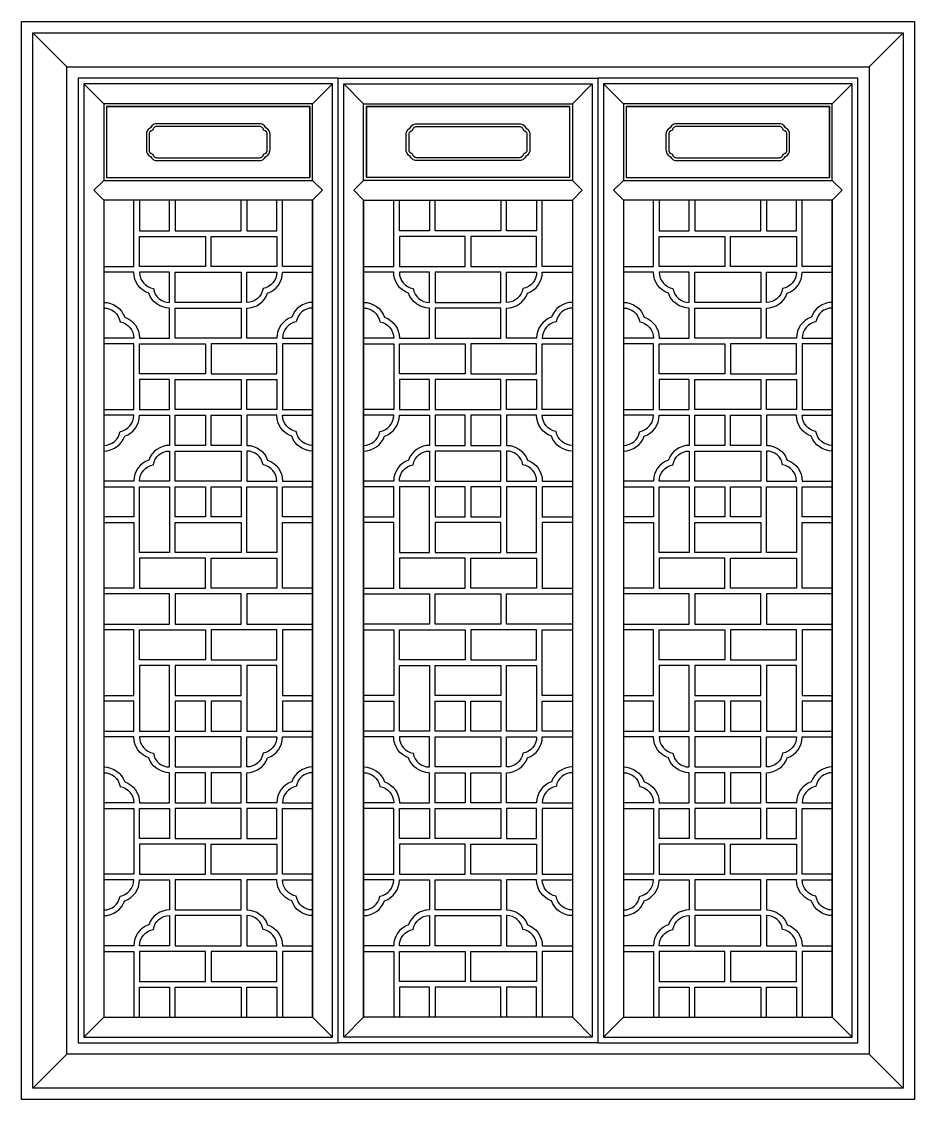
# Model space of a CAD drawing. Header units: metres. Extents: x 1056 to 2944, y 3750 to 6030.
import ezdxf

# ---------------------------------------------------------------- set-up
doc = ezdxf.new("R2010")
doc.units = ezdxf.units.M
for name, color, linetype in [('3', 3, 'Continuous'), ('4', 4, 'Continuous'), ('7', 7, 'Continuous')]:
    doc.layers.add(name, color=color, linetype=linetype)

# ---------------------------------------------------------------- blocks, each defined once
blk = doc.blocks.new('窗-034')
at = {"layer": '3'}
for p, q in [((20, 1880), (80, 1820)), ((1554, 1880), (1494, 1820)), ((110, 1790), (145, 1755)), ((513, 1755), (548, 1790)), ((603, 1755), (568, 1790)), ((1006, 1790), (971, 1755)), ((1026, 1790), (1061, 1755)), ((1429, 1755), (1464, 1790)), ((150, 1750), (150, 1625)), ((508, 1750), (508, 1625)), ((608, 1750), (608, 1625)), ((966, 1750), (966, 1625)), ((1066, 1750), (1066, 1625)), ((1424, 1750), (1424, 1625)), ((145, 1620), (127.5, 1602.5)), ((513, 1620), (530.5, 1602.5)), ((603, 1620), (585.5, 1602.5)), ((971, 1620), (988.5, 1602.5)), ((1061, 1620), (1043.5, 1602.5)), ((1429, 1620), (1446.5, 1602.5)), ((127.5, 1602.5), (145, 1585)), ((513, 1585), (530.5, 1602.5)), ((603, 1585), (585.5, 1602.5)), ((988.5, 1602.5), (971, 1585)), ((1043.5, 1602.5), (1061, 1585)), ((1429, 1585), (1446.5, 1602.5)), ((513, 1585), (513, 145)), ((603, 1585), (603, 145)), ((1429, 1585), (1429, 145)), ((145, 145), (110, 110)), ((513, 145), (548, 110)), ((603, 145), (568, 110)), ((971, 145), (1006, 110)), ((1061, 145), (1026, 110)), ((1429, 145), (1464, 110)), ((80, 80), (20, 20)), ((1494, 80), (1554, 20))]:
    blk.add_line(p, q, dxfattribs=at)
for points in [[(20, 1880), (1554, 1880), (1554, 20), (20, 20)], [(80, 1820), (1494, 1820), (1494, 80), (80, 80)], [(208, 1468), (208, 1521), (324, 1521), (324, 1468)], [(334, 1468), (334, 1521), (450, 1521), (450, 1468)], [(782, 1468), (782, 1521), (666, 1521), (666, 1468)], [(908, 1468), (908, 1521), (792, 1521), (792, 1468)], [(1124, 1468), (1124, 1521), (1240, 1521), (1240, 1468)], [(1250, 1468), (1250, 1521), (1366, 1521), (1366, 1468)], [(387, 1405), (271, 1405), (271, 1458), (387, 1458)], [(729, 1405), (845, 1405), (845, 1458), (729, 1458)], [(1303, 1405), (1187, 1405), (1187, 1458), (1303, 1458)], [(271, 1342), (271, 1395), (387, 1395), (387, 1342)], [(845, 1342), (845, 1395), (729, 1395), (729, 1342)], [(1187, 1342), (1187, 1395), (1303, 1395), (1303, 1342)], [(208, 1279), (208, 1332), (324, 1332), (324, 1279)], [(450, 1332), (334, 1332), (334, 1279), (450, 1279)], [(666, 1332), (782, 1332), (782, 1279), (666, 1279)], [(908, 1279), (908, 1332), (792, 1332), (792, 1279)], [(1124, 1279), (1124, 1332), (1240, 1332), (1240, 1279)], [(1366, 1332), (1250, 1332), (1250, 1279), (1366, 1279)], [(208, 1269), (208, 1216), (261, 1216), (261, 1269)], [(271, 1216), (271, 1269), (387, 1269), (387, 1216)], [(397, 1216), (397, 1269), (450, 1269), (450, 1216)], [(719, 1216), (719, 1269), (666, 1269), (666, 1216)], [(845, 1216), (845, 1269), (729, 1269), (729, 1216)], [(908, 1269), (908, 1216), (855, 1216), (855, 1269)], [(1124, 1269), (1124, 1216), (1177, 1216), (1177, 1269)], [(1187, 1216), (1187, 1269), (1303, 1269), (1303, 1216)], [(1313, 1216), (1313, 1269), (1366, 1269), (1366, 1216)], [(271, 1153), (271, 1206), (324, 1206), (324, 1153)], [(334, 1153), (334, 1206), (387, 1206), (387, 1153)], [(782, 1153), (782, 1206), (729, 1206), (729, 1153)], [(845, 1153), (845, 1206), (792, 1206), (792, 1153)], [(1187, 1153), (1187, 1206), (1240, 1206), (1240, 1153)], [(1250, 1153), (1250, 1206), (1303, 1206), (1303, 1153)], [(271, 1090), (271, 1143), (387, 1143), (387, 1090)], [(845, 1090), (845, 1143), (729, 1143), (729, 1090)], [(1187, 1090), (1187, 1143), (1303, 1143), (1303, 1090)], [(208, 964), (208, 1080), (261, 1080), (261, 964)], [(271, 1027), (271, 1080), (324, 1080), (324, 1027)], [(334, 1080), (387, 1080), (387, 1027), (334, 1027)], [(397, 964), (397, 1080), (450, 1080), (450, 964)], [(719, 964), (719, 1080), (666, 1080), (666, 964)], [(782, 1080), (729, 1080), (729, 1027), (782, 1027)], [(845, 1027), (845, 1080), (792, 1080), (792, 1027)], [(908, 964), (908, 1080), (855, 1080), (855, 964)], [(1124, 964), (1124, 1080), (1177, 1080), (1177, 964)], [(1187, 1027), (1187, 1080), (1240, 1080), (1240, 1027)], [(1250, 1080), (1303, 1080), (1303, 1027), (1250, 1027)], [(1313, 964), (1313, 1080), (1366, 1080), (1366, 964)], [(271, 964), (271, 1017), (387, 1017), (387, 964)], [(845, 964), (845, 1017), (729, 1017), (729, 964)], [(1187, 964), (1187, 1017), (1303, 1017), (1303, 964)], [(208, 954), (208, 901), (324, 901), (324, 954)], [(334, 901), (334, 954), (450, 954), (450, 901)], [(782, 901), (782, 954), (666, 954), (666, 901)], [(908, 954), (908, 901), (792, 901), (792, 954)], [(1124, 954), (1124, 901), (1240, 901), (1240, 954)], [(1250, 901), (1250, 954), (1366, 954), (1366, 901)], [(271, 891), (271, 838), (387, 838), (387, 891)], [(845, 891), (845, 838), (729, 838), (729, 891)], [(1187, 891), (1187, 838), (1303, 838), (1303, 891)], [(208, 775), (208, 828), (324, 828), (324, 775)], [(334, 828), (334, 775), (450, 775), (450, 828)], [(782, 828), (782, 775), (666, 775), (666, 828)], [(908, 775), (908, 828), (792, 828), (792, 775)], [(1124, 775), (1124, 828), (1240, 828), (1240, 775)], [(1250, 828), (1250, 775), (1366, 775), (1366, 828)], [(208, 765), (208, 649), (261, 649), (261, 765)], [(271, 765), (271, 712), (387, 712), (387, 765)], [(397, 765), (397, 649), (450, 649), (450, 765)], [(719, 765), (719, 649), (666, 649), (666, 765)], [(845, 765), (845, 712), (729, 712), (729, 765)], [(908, 765), (908, 649), (855, 649), (855, 765)], [(1124, 765), (1124, 649), (1177, 649), (1177, 765)], [(1187, 765), (1187, 712), (1303, 712), (1303, 765)], [(1313, 765), (1313, 649), (1366, 649), (1366, 765)], [(271, 702), (271, 649), (324, 649), (324, 702)], [(334, 649), (387, 649), (387, 702), (334, 702)], [(782, 649), (729, 649), (729, 702), (782, 702)], [(845, 702), (845, 649), (792, 649), (792, 702)], [(1187, 702), (1187, 649), (1240, 649), (1240, 702)], [(1250, 649), (1303, 649), (1303, 702), (1250, 702)], [(271, 639), (271, 586), (387, 586), (387, 639)], [(845, 639), (845, 586), (729, 586), (729, 639)], [(1187, 639), (1187, 586), (1303, 586), (1303, 639)], [(271, 576), (271, 523), (324, 523), (324, 576)], [(334, 576), (334, 523), (387, 523), (387, 576)], [(782, 576), (782, 523), (729, 523), (729, 576)], [(845, 576), (845, 523), (792, 523), (792, 576)], [(1187, 576), (1187, 523), (1240, 523), (1240, 576)], [(1250, 576), (1250, 523), (1303, 523), (1303, 576)], [(208, 460), (208, 513), (261, 513), (261, 460)], [(271, 513), (271, 460), (387, 460), (387, 513)], [(397, 513), (397, 460), (450, 460), (450, 513)], [(719, 513), (719, 460), (666, 460), (666, 513)], [(845, 513), (845, 460), (729, 460), (729, 513)], [(908, 460), (908, 513), (855, 513), (855, 460)], [(1124, 460), (1124, 513), (1177, 513), (1177, 460)], [(1187, 513), (1187, 460), (1303, 460), (1303, 513)], [(1313, 513), (1313, 460), (1366, 460), (1366, 513)], [(208, 450), (208, 397), (324, 397), (324, 450)], [(450, 397), (334, 397), (334, 450), (450, 450)], [(666, 397), (782, 397), (782, 450), (666, 450)], [(908, 450), (908, 397), (792, 397), (792, 450)], [(1124, 450), (1124, 397), (1240, 397), (1240, 450)], [(1366, 397), (1250, 397), (1250, 450), (1366, 450)], [(271, 387), (271, 334), (387, 334), (387, 387)], [(845, 387), (845, 334), (729, 334), (729, 387)], [(1187, 387), (1187, 334), (1303, 334), (1303, 387)], [(387, 324), (271, 324), (271, 271), (387, 271)], [(729, 324), (845, 324), (845, 271), (729, 271)], [(1303, 324), (1187, 324), (1187, 271), (1303, 271)], [(208, 261), (208, 208), (324, 208), (324, 261)], [(334, 261), (334, 208), (450, 208), (450, 261)], [(782, 261), (782, 208), (666, 208), (666, 261)], [(908, 261), (908, 208), (792, 208), (792, 261)], [(1124, 261), (1124, 208), (1240, 208), (1240, 261)], [(1250, 261), (1250, 208), (1366, 208), (1366, 261)]]:
    blk.add_lwpolyline(points, close=True, dxfattribs=at)
for points in [[(150, 1750), (150, 1625), (508, 1625), (508, 1750), (150, 1750), (508, 1750)], [(966, 1750), (966, 1625), (608, 1625), (608, 1750), (966, 1750), (608, 1750)], [(1066, 1750), (1066, 1625), (1424, 1625), (1424, 1750), (1066, 1750), (1424, 1750)], [(145, 1468), (198, 1468), (198, 1584)], [(208, 1584), (208, 1531), (261, 1531), (261, 1584)], [(271, 1584), (271, 1531), (387, 1531), (387, 1584)], [(397, 1584), (397, 1531), (450, 1531), (450, 1584)], [(513, 1468), (460, 1468), (460, 1584)], [(603, 1468), (656, 1468), (656, 1584)], [(719, 1584), (719, 1531), (666, 1531), (666, 1584)], [(845, 1584), (845, 1531), (729, 1531), (729, 1584)], [(908, 1584), (908, 1531), (855, 1531), (855, 1584)], [(971, 1468), (918, 1468), (918, 1584)], [(1061, 1468), (1114, 1468), (1114, 1584)], [(1124, 1584), (1124, 1531), (1177, 1531), (1177, 1584)], [(1187, 1584), (1187, 1531), (1303, 1531), (1303, 1584)], [(1313, 1584), (1313, 1531), (1366, 1531), (1366, 1584)], [(1429, 1468), (1376, 1468), (1376, 1584)], [(145, 1216), (198, 1216), (198, 1332), (145, 1332)], [(513, 1332), (460, 1332), (460, 1216), (513, 1216)], [(603, 1332), (656, 1332), (656, 1216), (603, 1216)], [(971, 1216), (918, 1216), (918, 1332), (971, 1332)], [(1061, 1216), (1114, 1216), (1114, 1332), (1061, 1332)], [(1429, 1332), (1376, 1332), (1376, 1216), (1429, 1216)], [(145, 1080), (198, 1080), (198, 1027), (145, 1027)], [(513, 1027), (460, 1027), (460, 1080), (513, 1080)], [(603, 1027), (656, 1027), (656, 1080), (603, 1080)], [(971, 1080), (918, 1080), (918, 1027), (971, 1027)], [(1061, 1080), (1114, 1080), (1114, 1027), (1061, 1027)], [(1429, 1027), (1376, 1027), (1376, 1080), (1429, 1080)], [(145, 1017), (198, 1017), (198, 901), (145, 901)], [(513, 901), (460, 901), (460, 1017), (513, 1017)], [(603, 901), (656, 901), (656, 1017), (603, 1017)], [(971, 1017), (918, 1017), (918, 901), (971, 901)], [(1061, 1017), (1114, 1017), (1114, 901), (1061, 901)], [(1429, 901), (1376, 901), (1376, 1017), (1429, 1017)], [(145, 838), (261, 838), (261, 891), (145, 891)], [(513, 891), (397, 891), (397, 838), (513, 838)], [(603, 891), (719, 891), (719, 838), (603, 838)], [(971, 838), (855, 838), (855, 891), (971, 891)], [(1061, 838), (1177, 838), (1177, 891), (1061, 891)], [(1429, 891), (1313, 891), (1313, 838), (1429, 838)], [(145, 712), (198, 712), (198, 828), (145, 828)], [(513, 828), (460, 828), (460, 712), (513, 712)], [(603, 828), (656, 828), (656, 712), (603, 712)], [(971, 712), (918, 712), (918, 828), (971, 828)], [(1061, 712), (1114, 712), (1114, 828), (1061, 828)], [(1429, 828), (1376, 828), (1376, 712), (1429, 712)], [(145, 649), (198, 649), (198, 702), (145, 702)], [(513, 702), (460, 702), (460, 649), (513, 649)], [(603, 702), (656, 702), (656, 649), (603, 649)], [(971, 649), (918, 649), (918, 702), (971, 702)], [(1061, 649), (1114, 649), (1114, 702), (1061, 702)], [(1429, 702), (1376, 702), (1376, 649), (1429, 649)], [(145, 513), (198, 513), (198, 397), (145, 397)], [(513, 397), (460, 397), (460, 513), (513, 513)], [(603, 397), (656, 397), (656, 513), (603, 513)], [(971, 513), (918, 513), (918, 397), (971, 397)], [(1061, 513), (1114, 513), (1114, 397), (1061, 397)], [(1429, 397), (1376, 397), (1376, 513), (1429, 513)], [(145, 261), (198, 261), (198, 145)], [(513, 261), (460, 261), (460, 145)], [(603, 261), (656, 261), (656, 145)], [(971, 261), (918, 261), (918, 145)], [(1061, 261), (1114, 261), (1114, 145)], [(1429, 261), (1376, 261), (1376, 145)], [(208, 145), (208, 198), (261, 198), (261, 145)], [(271, 145), (271, 198), (387, 198), (387, 145)], [(397, 145), (397, 198), (450, 198), (450, 145)], [(719, 145), (719, 198), (666, 198), (666, 145)], [(845, 145), (845, 198), (729, 198), (729, 145)], [(908, 145), (908, 198), (855, 198), (855, 145)], [(1124, 145), (1124, 198), (1177, 198), (1177, 145)], [(1187, 145), (1187, 198), (1303, 198), (1303, 145)], [(1313, 145), (1313, 198), (1366, 198), (1366, 145)]]:
    blk.add_lwpolyline(points, dxfattribs=at)
for points in [[(240.38, 1655), (417.62, 1655, 0.34), (430.72, 1662.36, 0.32), (438, 1675.28), (438, 1699.72, 0.32), (430.72, 1712.64, 0.34), (417.62, 1720), (240.38, 1720, 0.34), (227.28, 1712.64, 0.32), (220, 1699.72), (220, 1675.28, 0.32), (227.28, 1662.36, 0.34)], [(240, 1660), (418, 1660, 0.42), (426.68, 1666.25, 0.4), (433, 1675), (433, 1700, 0.4), (426.68, 1708.75, 0.42), (418, 1715), (240, 1715, 0.42), (231.32, 1708.75, 0.4), (225, 1700), (225, 1675, 0.4), (231.32, 1666.25, 0.42)], [(875.62, 1655), (698.38, 1655, -0.34), (685.28, 1662.36, -0.32), (678, 1675.28), (678, 1699.72, -0.32), (685.28, 1712.64, -0.34), (698.38, 1720), (875.62, 1720, -0.34), (888.72, 1712.64, -0.32), (896, 1699.72), (896, 1675.28, -0.32), (888.72, 1662.36, -0.34)], [(876, 1660), (698, 1660, -0.42), (689.32, 1666.25, -0.4), (683, 1675), (683, 1700, -0.4), (689.32, 1708.75, -0.42), (698, 1715), (876, 1715, -0.42), (884.68, 1708.75, -0.4), (891, 1700), (891, 1675, -0.4), (884.68, 1666.25, -0.42)], [(1156.38, 1655), (1333.62, 1655, 0.34), (1346.72, 1662.36, 0.32), (1354, 1675.28), (1354, 1699.72, 0.32), (1346.72, 1712.64, 0.34), (1333.62, 1720), (1156.38, 1720, 0.34), (1143.28, 1712.64, 0.32), (1136, 1699.72), (1136, 1675.28, 0.32), (1143.28, 1662.36, 0.34)], [(1156, 1660), (1334, 1660, 0.42), (1342.68, 1666.25, 0.4), (1349, 1675), (1349, 1700, 0.4), (1342.68, 1708.75, 0.42), (1334, 1715), (1156, 1715, 0.42), (1147.32, 1708.75, 0.4), (1141, 1700), (1141, 1675, 0.4), (1147.32, 1666.25, 0.42)], [(261, 1458), (208, 1458, 0.37), (232.37, 1429.37, 0.37), (261, 1405)], [(397, 1458), (450, 1458, -0.37), (425.63, 1429.37, -0.37), (397, 1405)], [(719, 1458), (666, 1458, 0.37), (690.37, 1429.37, 0.37), (719, 1405)], [(855, 1458), (908, 1458, -0.37), (883.63, 1429.37, -0.37), (855, 1405)], [(1177, 1458), (1124, 1458, 0.37), (1148.37, 1429.37, 0.37), (1177, 1405)], [(1313, 1458), (1366, 1458, -0.37), (1341.63, 1429.37, -0.37), (1313, 1405)], [(261, 1090), (208, 1090, -0.37), (232.37, 1118.63, -0.37), (261, 1143)], [(397, 1090), (450, 1090, 0.37), (425.63, 1118.63, 0.37), (397, 1143)], [(719, 1090), (666, 1090, -0.37), (690.37, 1118.63, -0.37), (719, 1143)], [(855, 1090), (908, 1090, 0.37), (883.63, 1118.63, 0.37), (855, 1143)], [(1177, 1090), (1124, 1090, -0.37), (1148.37, 1118.63, -0.37), (1177, 1143)], [(1313, 1090), (1366, 1090, 0.37), (1341.63, 1118.63, 0.37), (1313, 1143)], [(261, 639), (208, 639, 0.37), (232.37, 610.37, 0.37), (261, 586)], [(397, 639), (450, 639, -0.37), (425.63, 610.37, -0.37), (397, 586)], [(719, 639), (666, 639, 0.37), (690.37, 610.37, 0.37), (719, 586)], [(855, 639), (908, 639, -0.37), (883.63, 610.37, -0.37), (855, 586)], [(1177, 639), (1124, 639, 0.37), (1148.37, 610.37, 0.37), (1177, 586)], [(1313, 639), (1366, 639, -0.37), (1341.63, 610.37, -0.37), (1313, 586)], [(261, 271), (208, 271, -0.37), (232.37, 299.63, -0.37), (261, 324)], [(397, 271), (450, 271, 0.37), (425.63, 299.63, 0.37), (397, 324)], [(719, 271), (666, 271, -0.37), (690.37, 299.63, -0.37), (719, 324)], [(855, 271), (908, 271, 0.37), (883.63, 299.63, 0.37), (855, 324)], [(1177, 271), (1124, 271, -0.37), (1148.37, 299.63, -0.37), (1177, 324)], [(1313, 271), (1366, 271, 0.37), (1341.63, 299.63, 0.37), (1313, 324)]]:
    blk.add_lwpolyline(points, format="xyb", close=True, dxfattribs=at)
for points in [[(145, 1405, -0.32), (181.83, 1378.83, -0.32), (208, 1342), (261, 1342), (261, 1395, -0.32), (224.17, 1421.17, -0.32), (198, 1458), (145, 1458)], [(513, 1405, 0.32), (476.17, 1378.83, 0.32), (450, 1342), (397, 1342), (397, 1395, 0.32), (433.83, 1421.17, 0.32), (460, 1458), (513, 1458)], [(603, 1405, -0.32), (639.83, 1378.83, -0.32), (666, 1342), (719, 1342), (719, 1395, -0.32), (682.17, 1421.17, -0.32), (656, 1458), (603, 1458)], [(971, 1405, 0.32), (934.17, 1378.83, 0.32), (908, 1342), (855, 1342), (855, 1395, 0.32), (891.83, 1421.17, 0.32), (918, 1458), (971, 1458)], [(1061, 1405, -0.32), (1097.83, 1378.83, -0.32), (1124, 1342), (1177, 1342), (1177, 1395, -0.32), (1140.17, 1421.17, -0.32), (1114, 1458), (1061, 1458)], [(1429, 1405, 0.32), (1392.17, 1378.83, 0.32), (1366, 1342), (1313, 1342), (1313, 1395, 0.32), (1349.83, 1421.17, 0.32), (1376, 1458), (1429, 1458)], [(145, 1395, -0.37), (173.63, 1370.63, -0.37), (198, 1342), (145, 1342)], [(513, 1395, 0.37), (484.37, 1370.63, 0.37), (460, 1342), (513, 1342)], [(603, 1395, -0.37), (631.63, 1370.63, -0.37), (656, 1342), (603, 1342)], [(971, 1395, 0.37), (942.37, 1370.63, 0.37), (918, 1342), (971, 1342)], [(1061, 1395, -0.37), (1089.63, 1370.63, -0.37), (1114, 1342), (1061, 1342)], [(1429, 1395, 0.37), (1400.37, 1370.63, 0.37), (1376, 1342), (1429, 1342)], [(145, 1143, 0.32), (181.83, 1169.17, 0.32), (208, 1206), (261, 1206), (261, 1153, 0.32), (224.17, 1126.83, 0.32), (198, 1090), (145, 1090)], [(145, 1153, 0.37), (173.63, 1177.37, 0.37), (198, 1206), (145, 1206)], [(513, 1143, -0.32), (476.17, 1169.17, -0.32), (450, 1206), (397, 1206), (397, 1153, -0.32), (433.83, 1126.83, -0.32), (460, 1090), (513, 1090)], [(513, 1153, -0.37), (484.37, 1177.37, -0.37), (460, 1206), (513, 1206)], [(603, 1143, 0.32), (639.83, 1169.17, 0.32), (666, 1206), (719, 1206), (719, 1153, 0.32), (682.17, 1126.83, 0.32), (656, 1090), (603, 1090)], [(603, 1153, 0.37), (631.63, 1177.37, 0.37), (656, 1206), (603, 1206)], [(971, 1143, -0.32), (934.17, 1169.17, -0.32), (908, 1206), (855, 1206), (855, 1153, -0.32), (891.83, 1126.83, -0.32), (918, 1090), (971, 1090)], [(971, 1153, -0.37), (942.37, 1177.37, -0.37), (918, 1206), (971, 1206)], [(1061, 1143, 0.32), (1097.83, 1169.17, 0.32), (1124, 1206), (1177, 1206), (1177, 1153, 0.32), (1140.17, 1126.83, 0.32), (1114, 1090), (1061, 1090)], [(1061, 1153, 0.37), (1089.63, 1177.37, 0.37), (1114, 1206), (1061, 1206)], [(1429, 1143, -0.32), (1392.17, 1169.17, -0.32), (1366, 1206), (1313, 1206), (1313, 1153, -0.32), (1349.83, 1126.83, -0.32), (1376, 1090), (1429, 1090)], [(1429, 1153, -0.37), (1400.37, 1177.37, -0.37), (1376, 1206), (1429, 1206)], [(145, 586, -0.32), (181.83, 559.83, -0.32), (208, 523), (261, 523), (261, 576, -0.32), (224.17, 602.17, -0.32), (198, 639), (145, 639)], [(513, 586, 0.32), (476.17, 559.83, 0.32), (450, 523), (397, 523), (397, 576, 0.32), (433.83, 602.17, 0.32), (460, 639), (513, 639)], [(603, 586, -0.32), (639.83, 559.83, -0.32), (666, 523), (719, 523), (719, 576, -0.32), (682.17, 602.17, -0.32), (656, 639), (603, 639)], [(971, 586, 0.32), (934.17, 559.83, 0.32), (908, 523), (855, 523), (855, 576, 0.32), (891.83, 602.17, 0.32), (918, 639), (971, 639)], [(1061, 586, -0.32), (1097.83, 559.83, -0.32), (1124, 523), (1177, 523), (1177, 576, -0.32), (1140.17, 602.17, -0.32), (1114, 639), (1061, 639)], [(1429, 586, 0.32), (1392.17, 559.83, 0.32), (1366, 523), (1313, 523), (1313, 576, 0.32), (1349.83, 602.17, 0.32), (1376, 639), (1429, 639)], [(145, 576, -0.37), (173.63, 551.63, -0.37), (198, 523), (145, 523)], [(513, 576, 0.37), (484.37, 551.63, 0.37), (460, 523), (513, 523)], [(603, 576, -0.37), (631.63, 551.63, -0.37), (656, 523), (603, 523)], [(971, 576, 0.37), (942.37, 551.63, 0.37), (918, 523), (971, 523)], [(1061, 576, -0.37), (1089.63, 551.63, -0.37), (1114, 523), (1061, 523)], [(1429, 576, 0.37), (1400.37, 551.63, 0.37), (1376, 523), (1429, 523)], [(145, 324, 0.32), (181.83, 350.17, 0.32), (208, 387), (261, 387), (261, 334, 0.32), (224.17, 307.83, 0.32), (198, 271), (145, 271)], [(145, 334, 0.37), (173.63, 358.37, 0.37), (198, 387), (145, 387)], [(513, 324, -0.32), (476.17, 350.17, -0.32), (450, 387), (397, 387), (397, 334, -0.32), (433.83, 307.83, -0.32), (460, 271), (513, 271)], [(513, 334, -0.37), (484.37, 358.37, -0.37), (460, 387), (513, 387)], [(603, 324, 0.32), (639.83, 350.17, 0.32), (666, 387), (719, 387), (719, 334, 0.32), (682.17, 307.83, 0.32), (656, 271), (603, 271)], [(603, 334, 0.37), (631.63, 358.37, 0.37), (656, 387), (603, 387)], [(971, 324, -0.32), (934.17, 350.17, -0.32), (908, 387), (855, 387), (855, 334, -0.32), (891.83, 307.83, -0.32), (918, 271), (971, 271)], [(971, 334, -0.37), (942.37, 358.37, -0.37), (918, 387), (971, 387)], [(1061, 324, 0.32), (1097.83, 350.17, 0.32), (1124, 387), (1177, 387), (1177, 334, 0.32), (1140.17, 307.83, 0.32), (1114, 271), (1061, 271)], [(1061, 334, 0.37), (1089.63, 358.37, 0.37), (1114, 387), (1061, 387)], [(1429, 324, -0.32), (1392.17, 350.17, -0.32), (1366, 387), (1313, 387), (1313, 334, -0.32), (1349.83, 307.83, -0.32), (1376, 271), (1429, 271)], [(1429, 334, -0.37), (1400.37, 358.37, -0.37), (1376, 387), (1429, 387)]]:
    blk.add_lwpolyline(points, format="xyb", dxfattribs=at)
at = {"layer": '4'}
for points in [[(0, 1900), (1574, 1900), (1574, 0), (0, 0)], [(558, 100), (558, 1800), (100, 1800), (100, 100)], [(558, 100), (558, 1800), (1016, 1800), (1016, 100)], [(1474, 100), (1474, 1800), (1016, 1800), (1016, 100)]]:
    blk.add_lwpolyline(points, close=True, dxfattribs=at)
at = {"layer": '4', "color": 3}
for points in [[(110, 110), (548, 110), (548, 1790), (110, 1790), (110, 110)], [(1006, 110), (568, 110), (568, 1790), (1006, 1790), (1006, 110)], [(1026, 110), (1464, 110), (1464, 1790), (1026, 1790), (1026, 110)]]:
    blk.add_lwpolyline(points, close=True, dxfattribs=at)
at = {"layer": '7'}
for points in [[(513, 1755), (145, 1755), (145, 1620), (513, 1620)], [(603, 1755), (971, 1755), (971, 1620), (603, 1620)], [(1429, 1755), (1061, 1755), (1061, 1620), (1429, 1620)], [(145, 1585), (145, 145), (513, 145), (513, 1585)], [(971, 1585), (971, 145), (603, 145), (603, 1585)], [(1061, 1585), (1061, 145), (1429, 145), (1429, 1585)]]:
    blk.add_lwpolyline(points, close=True, dxfattribs=at)

msp = doc.modelspace()

# ---------------------------------------------------------------- block references
at = {"layer": '3', "xscale": 1.2, "yscale": 1.2, "zscale": 1.2}
msp.add_blockref('窗-034', (1055.6, 3749.57), dxfattribs=at)

doc.saveas('drawing.dxf')
